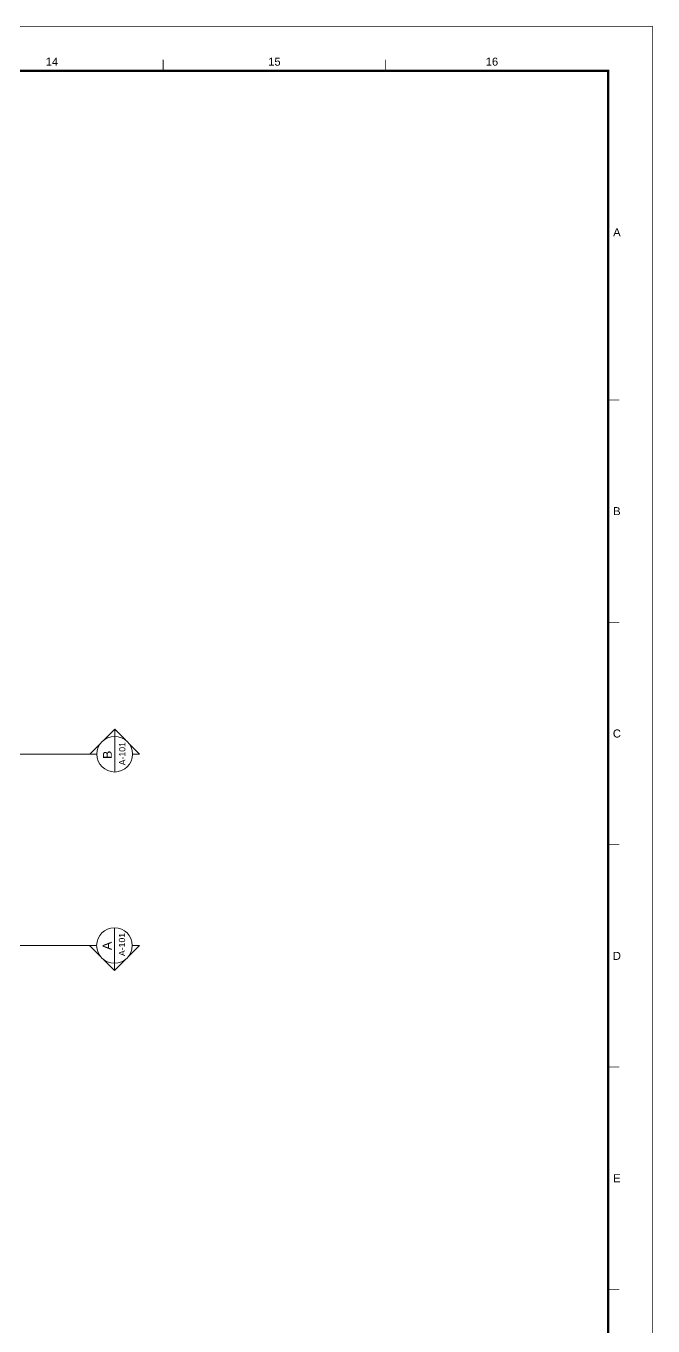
# Paper-space layout 'A000' of a CAD drawing. Header units: millimetres. Extents: x 0 to 841, y 0 to 594.
# Drawn here: x 700.2 to 841.1, y 301.8 to 594.1 of the extents above; entities that cross this region are included whole.
import ezdxf
from ezdxf.enums import TextEntityAlignment as Align

# ---------------------------------------------------------------- set-up
doc = ezdxf.new("R2010")
doc.units = ezdxf.units.MM
doc.header["$MEASUREMENT"] = 0
doc.layers.add('A-ANNO-DIMS', color=3, linetype='Continuous', lineweight=18)
doc.layers.add('A-ANNO-TEXT', color=3, linetype='Continuous', lineweight=18)
doc.layers.add('G-ANNO-NPLT', color=210, linetype='Continuous', plot=False)
doc.layers.add('G-ANNO-TEXT', color=3, linetype='Continuous')
doc.layers.add('G-ANNO-TTLB', color=3, linetype='Continuous')
doc.styles.add('ARIAL', font='arial.ttf')
doc.styles.get("Standard").update_dxf_attribs({"font": 'arial.ttf'})

# ---------------------------------------------------------------- blocks, each defined once
blk = doc.blocks.new('A1_GRID_LAYOUT')
at = {"layer": 'G-ANNO-NPLT', "const_width": 0.18}
for points in [[(841, 594), (0, 594)], [(841, 0), (841, 594)]]:
    blk.add_lwpolyline(points, dxfattribs=at)
at = {"layer": 'G-ANNO-TTLB', "const_width": 0.18, "flags": 128}
for points in [[(731, 586.5), (731, 584)], [(781, 586.5), (781, 584)], [(833.5, 510), (831, 510)], [(833.5, 460), (831, 460)], [(833.5, 410), (831, 410)], [(833.5, 360), (831, 360)], [(833.5, 310), (831, 310)]]:
    blk.add_lwpolyline(points, dxfattribs=at)
at = {"layer": 'G-ANNO-TTLB', "const_width": 0.5, "flags": 128}
blk.add_lwpolyline([(25, 584), (25, 10), (831, 10), (831, 584)], close=True, dxfattribs=at)
at = {"layer": 'G-ANNO-TEXT', "style": 'ARIAL'}
for s, p in [('14', (706, 586.07)), ('15', (756, 586.07)), ('16', (804.89, 586.07)), ('A', (832.98, 547.71)), ('B', (832.98, 485)), ('C', (832.98, 435)), ('D', (832.98, 385)), ('E', (832.98, 335))]:
    blk.add_text(s, height=1.8, dxfattribs=at).set_placement(p, align=Align.MIDDLE_CENTER)

psp = doc.layouts.new('A000')

# ---------------------------------------------------------------- linework, layer by layer
at = {"layer": 'A-ANNO-DIMS'}
for p, q in [((720.11, 435.94), (717.71, 433.54)), ((720.11, 435.74), (720.11, 435.94)), ((720.11, 435.94), (722.51, 433.54)), ((720.11, 435.34), (720.11, 435.74)), ((716.91, 432.74), (714.51, 430.34)), ((720.11, 434.34), (720.11, 435.34)), ((720.11, 430.34), (720.11, 434.34)), ((723.31, 432.74), (725.71, 430.34)), ((714.51, 430.34), (708.51, 430.34)), ((714.71, 430.34), (714.51, 430.34)), ((715.11, 430.34), (714.71, 430.34)), ((716.11, 430.34), (715.11, 430.34)), ((720.11, 430.34), (720.11, 426.34)), ((724.11, 430.34), (725.11, 430.34)), ((725.11, 430.34), (725.71, 430.34)), ((720.05, 387.32), (720.05, 391.32)), ((714.45, 387.32), (708.45, 387.32)), ((714.65, 387.32), (714.45, 387.32)), ((716.85, 384.92), (714.45, 387.32)), ((715.05, 387.32), (714.65, 387.32)), ((716.05, 387.32), (715.05, 387.32)), ((720.05, 387.32), (720.05, 383.32)), ((723.25, 384.92), (725.65, 387.32)), ((724.05, 387.32), (725.05, 387.32)), ((725.05, 387.32), (725.65, 387.32)), ((720.05, 381.72), (717.65, 384.12)), ((720.05, 381.72), (722.45, 384.12)), ((720.05, 383.32), (720.05, 382.32)), ((720.05, 382.32), (720.05, 381.92)), ((720.05, 381.92), (720.05, 381.72))]:
    psp.add_line(p, q, dxfattribs=at)
for centre in [(720.11, 430.34), (720.05, 387.32)]:
    psp.add_circle(centre, 4, dxfattribs=at)
at = {"layer": 'A-ANNO-TEXT'}
for p, q in [((707.51, 430.34), (687.29, 430.34)), ((708.51, 430.34), (707.51, 430.34)), ((708.51, 430.34), (712.51, 430.34)), ((707.45, 387.32), (687.29, 387.32)), ((708.45, 387.32), (707.45, 387.32)), ((708.45, 387.32), (712.45, 387.32))]:
    psp.add_line(p, q, dxfattribs=at)

# ---------------------------------------------------------------- block references
psp.add_blockref('A1_GRID_LAYOUT', (0, 0))

# ---------------------------------------------------------------- texts
at = {"layer": 'A-ANNO-DIMS'}
for s, height, p in [('A-101', 1.4, (722.5, 427.85)), ('B', 2, (719.46, 429.27)), ('A-101', 1.4, (722.44, 384.95)), ('A', 2, (719.4, 386.31))]:
    psp.add_text(s, height=height, rotation=90, dxfattribs=at).set_placement(p)

doc.saveas('drawing.dxf')
